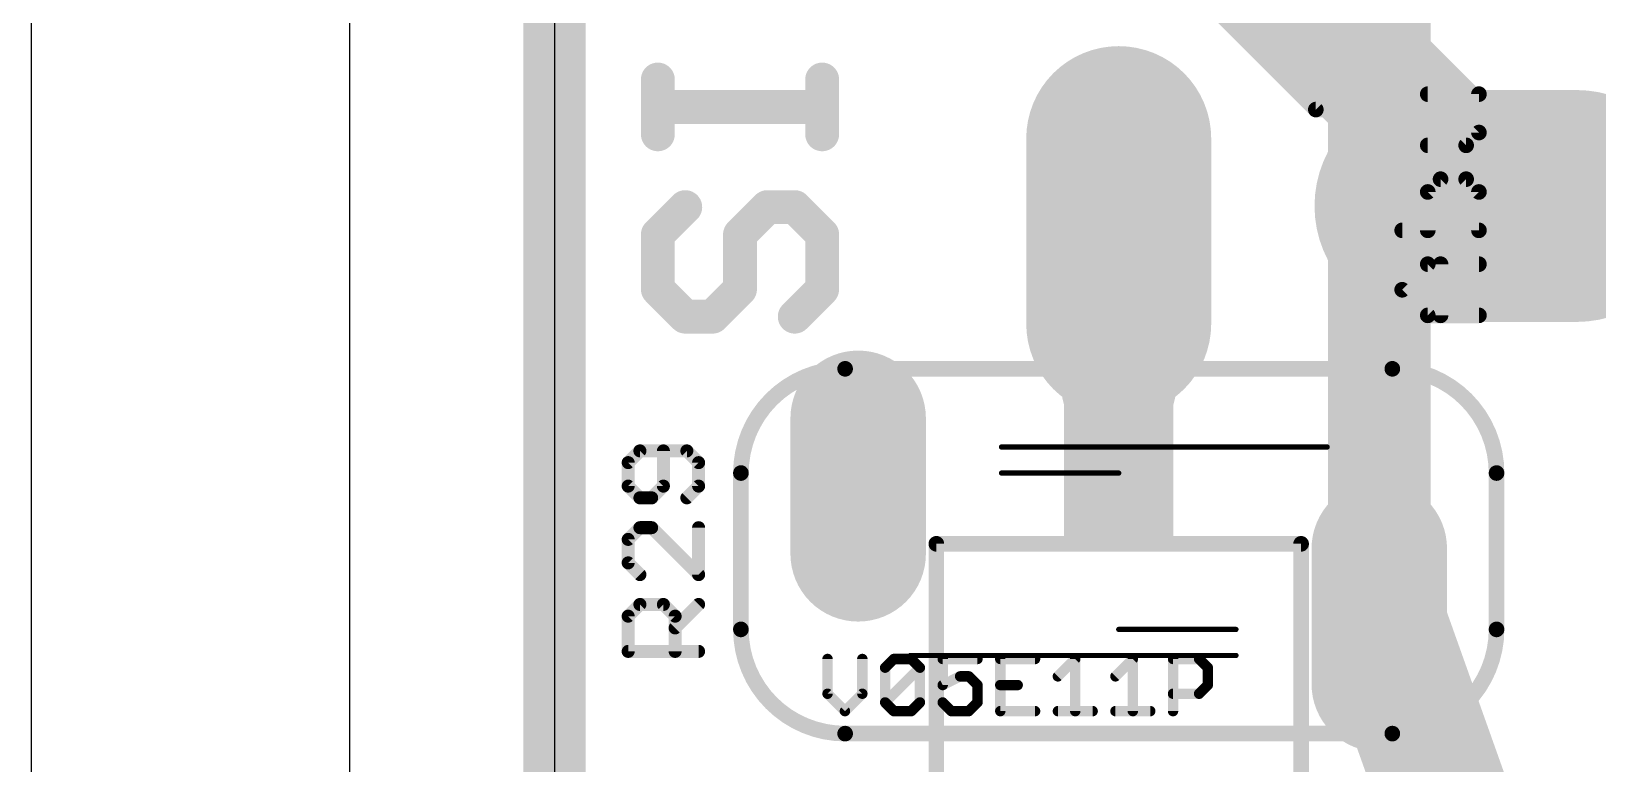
# Model space of a CAD drawing. Header units: inches. Extents: x -5 to 142, y -3 to 122.
# Drawn here: x -3.1 to 12.17, y 55.43 to 62.57 of the extents above; entities that cross this region are included whole.
import ezdxf

# ---------------------------------------------------------------- set-up
doc = ezdxf.new("R2010")
doc.units = ezdxf.units.IN
doc.header["$MEASUREMENT"] = 0
for name, color, linetype in [('1', 22, 'Continuous'), ('15', 22, 'Continuous'), ('16', 175, 'Continuous'), ('17', 82, 'Continuous'), ('2', 175, 'Continuous'), ('20', 7, 'Continuous'), ('21', 253, 'Continuous'), ('22', 253, 'Continuous'), ('25', 253, 'Continuous'), ('27', 253, 'Continuous'), ('51', 253, 'Continuous'), ('52', 253, 'Continuous')]:
    doc.layers.add(name, color=color, linetype=linetype)

# ---------------------------------------------------------------- blocks, each defined once
blk = doc.blocks.new('RECT')
blk.add_solid([(-0.5, -0.5), (0.5, -0.5), (-0.5, 0.5), (0.5, 0.5)])
blk = doc.blocks.new('LONGP100')
at = {"const_width": 1}
blk.add_lwpolyline([(-0.5, 0), (0.5, 0)], dxfattribs=at)
at = {"const_width": 0.5}
for points in [[(-0.5, 0.25, 1), (-0.5, -0.25)], [(0.5, -0.25, 1), (0.5, 0.25)]]:
    blk.add_lwpolyline(points, format="xyb", dxfattribs=at)
blk = doc.blocks.new('ROUNDP')
at = {"const_width": 0.5}
blk.add_lwpolyline([(0, -0.25, 1), (0, 0.25, 1), (0, -0.25)], format="xyb", dxfattribs=at)
blk = doc.blocks.new('RECT361696X589280R100')
at = {"const_width": 1.1303}
blk.add_lwpolyline([(0.5652, -0.7112), (0.5652, 0.7112, 0.4142), (0, 1.2764), (0, 1.2764, 0.4142), (-0.5652, 0.7112), (-0.5652, -0.7112, 0.4142), (0, -1.2764), (0, -1.2764, 0.4142)], format="xyb", close=True, dxfattribs=at)
blk.add_solid([(-0.0254, -0.7366), (0.0254, -0.7366), (-0.0254, 0.7366), (0.0254, 0.7366)])

msp = doc.modelspace()

# ---------------------------------------------------------------- linework, layer by layer
for points in [[(-3.1, -3.1), (142.1, -3.1), (142.1, 118.1), (-3.1, 118.1)], [(0, 0), (139, 0), (139, 115), (0, 115)], [(137, 106.5), (128, 106.5), (128, 85.5), (109.5, 85.5), (109.5, 80.5), (2, 80.5), (2, 34.5), (127, 34.5), (127, 9.5), (137, 9.5), (137, 34.5), (137, 80.5), (137, 85.5)]]:
    msp.add_lwpolyline(points, close=True)
at = {"layer": '1'}
for points, const_width in [([(2, 34.5), (2, 80.5)], 0.4064), ([(10.04, 56.865), (11.06, 54)], 1.27)]:
    msp.add_lwpolyline(points, dxfattribs=dict(at, const_width=const_width))
at = {"layer": '1', "const_width": 0.635}
msp.add_lwpolyline([(10.3391, 56.9715, 1), (9.7409, 56.7585)], format="xyb", dxfattribs=at)
at = {"layer": '15', "const_width": 0.6096}
msp.add_lwpolyline([(2, 80.5), (2, 34.5)], dxfattribs=at)
at = {"layer": '16'}
for points, const_width in [([(2, 34.5), (2, 80.5)], 0.4064), ([(5.8652, 66.25), (11.25, 60.8652)], 1.27), ([(11.25, 60.8652), (15.5625, 60.8652)], 1.27)]:
    msp.add_lwpolyline(points, dxfattribs=dict(at, const_width=const_width))
at = {"layer": '16', "const_width": 0.635}
for points in [[(11.25, 61.1827, 1), (11.25, 60.5477)], [(11.0255, 60.6407, 1), (11.4745, 61.0897)]]:
    msp.add_lwpolyline(points, format="xyb", dxfattribs=at)
at = {"layer": '2'}
for points, const_width in [([(2, 34.5), (2, 80.5)], 0.6096), ([(10.04, 56.865), (10.04, 67.1025)], 1)]:
    msp.add_lwpolyline(points, dxfattribs=dict(at, const_width=const_width))
at = {"layer": '2', "const_width": 0.5}
msp.add_lwpolyline([(9.79, 56.865, 1), (10.29, 56.865)], format="xyb", dxfattribs=at)
at = {"layer": '20'}
msp.add_line((2, 80.5), (2, 34.5), dxfattribs=at)
at = {"layer": '21'}
for points, const_width in [([(4.833, 59.278, 0.4142), (3.817, 58.262)], 0.1524), ([(4.833, 59.3161, 1), (4.833, 59.2399)], 0.0762), ([(4.833, 59.2399, 1), (4.833, 59.3161)], 0.0762), ([(11.183, 58.262, 0.4142), (10.167, 59.278)], 0.1524), ([(10.167, 59.3161, 1), (10.167, 59.2399)], 0.0762), ([(10.167, 59.2399, 1), (10.167, 59.3161)], 0.0762), ([(6.357, 58.5287, 1), (6.357, 58.5033)], 0.0254), ([(9.532, 58.5033, 1), (9.532, 58.5287)], 0.0254), ([(3.8551, 58.262, 1), (3.7789, 58.262)], 0.0762), ([(11.2211, 58.262, 1), (11.1449, 58.262)], 0.0762), ([(3.7789, 58.262, 1), (3.8551, 58.262)], 0.0762), ([(6.357, 58.2747, 1), (6.357, 58.2493)], 0.0254), ([(7.5, 58.2493, 1), (7.5, 58.2747)], 0.0254), ([(11.1449, 58.262, 1), (11.2211, 58.262)], 0.0762), ([(3.817, 56.738, 0.4142), (4.833, 55.722)], 0.1524), ([(3.8551, 56.738, 1), (3.7789, 56.738)], 0.0762), ([(10.167, 55.722, 0.4142), (11.183, 56.738)], 0.1524), ([(11.2211, 56.738, 1), (11.1449, 56.738)], 0.0762), ([(3.7789, 56.738, 1), (3.8551, 56.738)], 0.0762), ([(7.5, 56.7507, 1), (7.5, 56.7253)], 0.0254), ([(8.643, 56.7253, 1), (8.643, 56.7507)], 0.0254), ([(11.1449, 56.738, 1), (11.2211, 56.738)], 0.0762), ([(5.468, 56.4967, 1), (5.468, 56.4713)], 0.0254), ([(8.643, 56.4713, 1), (8.643, 56.4967)], 0.0254), ([(4.833, 55.7601, 1), (4.833, 55.6839)], 0.0762), ([(4.833, 55.6839, 1), (4.833, 55.7601)], 0.0762), ([(10.167, 55.7601, 1), (10.167, 55.6839)], 0.0762), ([(10.167, 55.6839, 1), (10.167, 55.7601)], 0.0762)]:
    msp.add_lwpolyline(points, format="xyb", dxfattribs=dict(at, const_width=const_width))
for points, const_width in [([(4.833, 59.278), (10.167, 59.278)], 0.1524), ([(9.532, 58.516), (6.357, 58.516)], 0.0508), ([(3.817, 56.738), (3.817, 58.262)], 0.1524), ([(11.183, 56.738), (11.183, 58.262)], 0.1524), ([(7.5, 58.262), (6.357, 58.262)], 0.0508), ([(8.643, 56.738), (7.5, 56.738)], 0.0508), ([(8.643, 56.484), (5.468, 56.484)], 0.0508), ([(4.833, 55.722), (10.167, 55.722)], 0.1524)]:
    msp.add_lwpolyline(points, dxfattribs=dict(at, const_width=const_width))
at = {"layer": '22', "const_width": 0.1524}
for points in [[(6.805, 64.4212), (9.4212, 61.805)], [(9.278, 57.572), (5.722, 57.572)], [(5.722, 48.428), (5.722, 57.572)], [(9.278, 57.572), (9.278, 48.428)]]:
    msp.add_lwpolyline(points, dxfattribs=at)
at = {"layer": '22', "const_width": 0.0762}
for points in [[(9.3943, 61.7781, 1), (9.4481, 61.8319)], [(5.722, 57.6101, 1), (5.722, 57.5339)], [(5.7601, 57.572, 1), (5.6839, 57.572)], [(9.3161, 57.572, 1), (9.2399, 57.572)], [(9.278, 57.5339, 1), (9.278, 57.6101)]]:
    msp.add_lwpolyline(points, format="xyb", dxfattribs=at)
at = {"layer": '25', "const_width": 0.127}
for points in [[(2.8325, 58.4779), (2.7181, 58.3635)], [(3.2901, 58.4779), (2.8325, 58.4779)], [(3.0613, 58.1347), (3.0613, 58.4779)], [(3.4045, 58.3635), (3.2901, 58.4779)], [(2.7181, 58.3635), (2.7181, 58.1347)], [(3.4045, 58.1347), (3.4045, 58.3635)], [(2.7181, 58.1347), (2.8325, 58.0203)], [(2.9469, 58.0203), (3.0613, 58.1347)], [(3.2901, 58.0203), (3.4045, 58.1347)], [(2.8325, 58.0203), (2.9469, 58.0203)], [(2.8325, 57.7295), (2.7181, 57.6151)], [(2.9469, 57.7295), (2.8325, 57.7295)], [(3.4045, 57.2719), (2.9469, 57.7295)], [(3.4045, 57.7295), (3.4045, 57.2719)], [(2.7181, 57.6151), (2.7181, 57.3863)], [(2.7181, 57.3863), (2.8325, 57.2719)], [(2.7181, 56.8667), (2.8325, 56.9811)], [(2.8325, 56.9811), (3.0613, 56.9811)], [(3.0613, 56.9811), (3.1757, 56.8667)], [(3.1757, 56.7523), (3.4045, 56.9811)], [(2.7181, 56.5235), (2.7181, 56.8667)], [(3.1757, 56.8667), (3.1757, 56.5235)], [(3.4045, 56.5235), (2.7181, 56.5235)]]:
    msp.add_lwpolyline(points, dxfattribs=at)
at = {"layer": '25', "const_width": 0.0635}
for points in [[(2.8325, 58.5097, 1), (2.8325, 58.4462)], [(2.855, 58.4555, 1), (2.8101, 58.5004)], [(3.0931, 58.4779, 1), (3.0296, 58.4779)], [(3.3126, 58.5004, 1), (3.2677, 58.4555)], [(3.2901, 58.4462, 1), (3.2901, 58.5097)], [(2.7499, 58.3635, 1), (2.6864, 58.3635)], [(2.6957, 58.386, 1), (2.7406, 58.3411)], [(3.4363, 58.3635, 1), (3.3728, 58.3635)], [(3.382, 58.3411, 1), (3.427, 58.386)], [(2.7406, 58.1572, 1), (2.6957, 58.1123)], [(3.0838, 58.1123, 1), (3.0389, 58.1572)], [(3.427, 58.1123, 1), (3.382, 58.1572)], [(2.6864, 58.1347, 1), (2.7499, 58.1347)], [(2.8325, 58.0521, 1), (2.8325, 57.9886)], [(2.8101, 57.9979, 1), (2.855, 58.0428)], [(2.9245, 58.0428, 1), (2.9694, 57.9979)], [(2.9469, 57.9886, 1), (2.9469, 58.0521)], [(3.0296, 58.1347, 1), (3.0931, 58.1347)], [(3.2677, 58.0428, 1), (3.3126, 57.9979)], [(3.3728, 58.1347, 1), (3.4363, 58.1347)], [(2.8325, 57.7613, 1), (2.8325, 57.6978)], [(2.855, 57.7071, 1), (2.8101, 57.752)], [(2.9694, 57.752, 1), (2.9245, 57.7071)], [(2.9469, 57.6978, 1), (2.9469, 57.7613)], [(3.4363, 57.7295, 1), (3.3728, 57.7295)], [(2.7499, 57.6151, 1), (2.6864, 57.6151)], [(2.6957, 57.6376, 1), (2.7406, 57.5927)], [(2.6864, 57.3863, 1), (2.7499, 57.3863)], [(2.7406, 57.4088, 1), (2.6957, 57.3639)], [(2.8101, 57.2495, 1), (2.855, 57.2944)], [(3.3728, 57.2719, 1), (3.4363, 57.2719)], [(3.382, 57.2495, 1), (3.427, 57.2944)], [(2.8325, 57.0128, 1), (2.8325, 56.9493)], [(2.855, 56.9586, 1), (2.8101, 57.0035)], [(3.0838, 57.0035, 1), (3.0389, 56.9586)], [(3.0613, 56.9493, 1), (3.0613, 57.0128)], [(3.427, 56.9586, 1), (3.382, 57.0035)], [(2.7499, 56.8667, 1), (2.6864, 56.8667)], [(2.6957, 56.8891, 1), (2.7406, 56.8442)], [(3.2075, 56.8667, 1), (3.144, 56.8667)], [(3.1533, 56.7747, 1), (3.1982, 56.7298)], [(3.1533, 56.8442, 1), (3.1982, 56.8891)], [(2.7181, 56.5553, 1), (2.7181, 56.4918)], [(2.6864, 56.5235, 1), (2.7499, 56.5235)], [(3.144, 56.5235, 1), (3.2075, 56.5235)], [(3.4045, 56.4918, 1), (3.4045, 56.5553)]]:
    msp.add_lwpolyline(points, format="xyb", dxfattribs=at)
at = {"layer": '27', "const_width": 0.1016}
for points in [[(4.6616, 56.4496), (4.6616, 56.1107)], [(5.0006, 56.1107), (5.0006, 56.4496)], [(5.2229, 56.3649), (5.3077, 56.4496)], [(5.3077, 56.4496), (5.4771, 56.4496)], [(5.4771, 56.4496), (5.5619, 56.3649)], [(6.1232, 56.4496), (5.7842, 56.4496)], [(5.7842, 56.4496), (5.7842, 56.1954)], [(6.6845, 56.4496), (6.3455, 56.4496)], [(6.3455, 56.4496), (6.3455, 55.9412)], [(6.9069, 56.2802), (7.0763, 56.4496)], [(7.0763, 56.4496), (7.0763, 55.9412)], [(7.4682, 56.2802), (7.6376, 56.4496)], [(7.6376, 56.4496), (7.6376, 55.9412)], [(8.0295, 55.9412), (8.0295, 56.4496)], [(8.0295, 56.4496), (8.2837, 56.4496)], [(8.2837, 56.4496), (8.3684, 56.3649)], [(5.2229, 56.0259), (5.2229, 56.3649)], [(5.2229, 56.0259), (5.5619, 56.3649)], [(5.5619, 56.3649), (5.5619, 56.0259)], [(8.3684, 56.3649), (8.3684, 56.1954)], [(5.7842, 56.1954), (5.9537, 56.2802)], [(5.9537, 56.2802), (6.0385, 56.2802)], [(6.0385, 56.2802), (6.1232, 56.1954)], [(6.1232, 56.1954), (6.1232, 56.0259)], [(6.3455, 56.1954), (6.515, 56.1954)], [(8.3684, 56.1954), (8.2837, 56.1107)], [(4.6616, 56.1107), (4.8311, 55.9412)], [(4.8311, 55.9412), (5.0006, 56.1107)], [(5.3077, 55.9412), (5.2229, 56.0259)], [(5.5619, 56.0259), (5.4771, 55.9412)], [(5.869, 55.9412), (5.7842, 56.0259)], [(6.1232, 56.0259), (6.0385, 55.9412)], [(8.2837, 56.1107), (8.0295, 56.1107)], [(5.4771, 55.9412), (5.3077, 55.9412)], [(6.0385, 55.9412), (5.869, 55.9412)], [(6.3455, 55.9412), (6.6845, 55.9412)], [(6.9069, 55.9412), (7.2458, 55.9412)], [(7.4682, 55.9412), (7.8071, 55.9412)]]:
    msp.add_lwpolyline(points, dxfattribs=at)
at = {"layer": '27', "const_width": 0.0508}
for points in [[(4.687, 56.4496, 1), (4.6362, 56.4496)], [(5.026, 56.4496, 1), (4.9752, 56.4496)], [(5.3077, 56.475, 1), (5.3077, 56.4242)], [(5.3256, 56.4317, 1), (5.2897, 56.4676)], [(5.4951, 56.4676, 1), (5.4592, 56.4317)], [(5.4771, 56.4242, 1), (5.4771, 56.475)], [(5.7842, 56.475, 1), (5.7842, 56.4242)], [(5.8096, 56.4496, 1), (5.7588, 56.4496)], [(6.1232, 56.4242, 1), (6.1232, 56.475)], [(6.3455, 56.475, 1), (6.3455, 56.4242)], [(6.3709, 56.4496, 1), (6.3201, 56.4496)], [(6.6845, 56.4242, 1), (6.6845, 56.475)], [(7.1017, 56.4496, 1), (7.0509, 56.4496)], [(7.0943, 56.4317, 1), (7.0584, 56.4676)], [(7.663, 56.4496, 1), (7.6122, 56.4496)], [(7.6556, 56.4317, 1), (7.6197, 56.4676)], [(8.0549, 56.4496, 1), (8.0041, 56.4496)], [(8.0295, 56.475, 1), (8.0295, 56.4242)], [(8.3017, 56.4676, 1), (8.2657, 56.4317)], [(8.2837, 56.4242, 1), (8.2837, 56.475)], [(5.2483, 56.3649, 1), (5.1975, 56.3649)], [(5.205, 56.3829, 1), (5.2409, 56.3469)], [(5.5873, 56.3649, 1), (5.5365, 56.3649)], [(5.5798, 56.3469, 1), (5.5439, 56.3829)], [(5.5439, 56.3469, 1), (5.5798, 56.3829)], [(8.3938, 56.3649, 1), (8.343, 56.3649)], [(8.3505, 56.3469, 1), (8.3864, 56.3829)], [(5.7588, 56.1954, 1), (5.8096, 56.1954)], [(5.7729, 56.2181, 1), (5.7956, 56.1727)], [(5.9537, 56.3056, 1), (5.9537, 56.2548)], [(5.9651, 56.2574, 1), (5.9424, 56.3029)], [(6.0564, 56.2981, 1), (6.0205, 56.2622)], [(6.0385, 56.2548, 1), (6.0385, 56.3056)], [(6.1486, 56.1954, 1), (6.0978, 56.1954)], [(6.1052, 56.1775, 1), (6.1412, 56.2134)], [(6.3455, 56.2208, 1), (6.3455, 56.17)], [(6.515, 56.17, 1), (6.515, 56.2208)], [(6.8889, 56.2981, 1), (6.9248, 56.2622)], [(7.4502, 56.2981, 1), (7.4861, 56.2622)], [(8.343, 56.1954, 1), (8.3938, 56.1954)], [(8.3864, 56.1775, 1), (8.3505, 56.2134)], [(4.6362, 56.1107, 1), (4.687, 56.1107)], [(4.6796, 56.1286, 1), (4.6437, 56.0927)], [(4.9752, 56.1107, 1), (5.026, 56.1107)], [(5.0185, 56.0927, 1), (4.9826, 56.1286)], [(5.1975, 56.0259, 1), (5.2483, 56.0259)], [(5.2409, 56.0439, 1), (5.205, 56.008)], [(5.205, 56.0439, 1), (5.2409, 56.008)], [(5.5365, 56.0259, 1), (5.5873, 56.0259)], [(5.5798, 56.008, 1), (5.5439, 56.0439)], [(5.8022, 56.0439, 1), (5.7663, 56.008)], [(6.0978, 56.0259, 1), (6.1486, 56.0259)], [(6.1412, 56.008, 1), (6.1052, 56.0439)], [(8.0295, 56.1361, 1), (8.0295, 56.0853)], [(8.2657, 56.1286, 1), (8.3017, 56.0927)], [(8.2837, 56.0853, 1), (8.2837, 56.1361)], [(4.8131, 55.9592, 1), (4.8491, 55.9232)], [(4.8131, 55.9232, 1), (4.8491, 55.9592)], [(5.3077, 55.9666, 1), (5.3077, 55.9158)], [(5.2897, 55.9232, 1), (5.3256, 55.9592)], [(5.4592, 55.9592, 1), (5.4951, 55.9232)], [(5.4771, 55.9158, 1), (5.4771, 55.9666)], [(5.869, 55.9666, 1), (5.869, 55.9158)], [(5.851, 55.9232, 1), (5.8869, 55.9592)], [(6.0205, 55.9592, 1), (6.0564, 55.9232)], [(6.0385, 55.9158, 1), (6.0385, 55.9666)], [(6.3455, 55.9666, 1), (6.3455, 55.9158)], [(6.3201, 55.9412, 1), (6.3709, 55.9412)], [(6.6845, 55.9158, 1), (6.6845, 55.9666)], [(6.9069, 55.9666, 1), (6.9069, 55.9158)], [(7.0509, 55.9412, 1), (7.1017, 55.9412)], [(7.2458, 55.9158, 1), (7.2458, 55.9666)], [(7.4682, 55.9666, 1), (7.4682, 55.9158)], [(7.6122, 55.9412, 1), (7.663, 55.9412)], [(7.8071, 55.9158, 1), (7.8071, 55.9666)], [(8.0041, 55.9412, 1), (8.0549, 55.9412)]]:
    msp.add_lwpolyline(points, format="xyb", dxfattribs=at)
at = {"layer": '51'}
for points, const_width in [([(3.0075, 61.5639), (3.0075, 62.0978)], 0.3302), ([(4.6091, 61.5639), (4.6091, 62.0978)], 0.3302), ([(4.6091, 61.8309), (3.0075, 61.8309)], 0.3302), ([(11.0113, 61.9553), (10.5125, 61.9553)], 0.1524), ([(11.0113, 61.5812), (11.0113, 61.9553)], 0.1524), ([(10.8866, 61.4565), (11.0113, 61.5812)], 0.1524), ([(10.5125, 61.4565), (10.8866, 61.4565)], 0.1524), ([(10.6372, 61.1266), (10.5125, 61.0019)], 0.1524), ([(10.5125, 61.0019), (10.5125, 60.6278)], 0.1524), ([(10.8866, 61.1266), (10.6372, 61.1266)], 0.1524), ([(11.0113, 61.0019), (10.8866, 61.1266)], 0.1524), ([(11.0113, 60.6278), (11.0113, 61.0019)], 0.1524), ([(3.2744, 60.8542), (3.0075, 60.5872)], 0.3302), ([(3.8083, 60.5872), (4.0752, 60.8542)], 0.3302), ([(4.0752, 60.8542), (4.3421, 60.8542)], 0.3302), ([(4.3421, 60.8542), (4.6091, 60.5872)], 0.3302), ([(3.0075, 60.5872), (3.0075, 60.0534)], 0.3302), ([(3.8083, 60.0534), (3.8083, 60.5872)], 0.3302), ([(4.6091, 60.5872), (4.6091, 60.0534)], 0.3302), ([(10.2631, 60.6278), (11.0113, 60.6278)], 0.1524), ([(10.2631, 60.0485), (10.5125, 60.2979)], 0.1524), ([(10.5125, 60.2979), (11.0113, 60.2979)], 0.1524), ([(10.6372, 59.7991), (10.6372, 60.2979)], 0.1524), ([(3.0075, 60.0534), (3.2744, 59.7864)], 0.3302), ([(3.5413, 59.7864), (3.8083, 60.0534)], 0.3302), ([(4.6091, 60.0534), (4.3421, 59.7864)], 0.3302), ([(10.5125, 59.7991), (10.2631, 60.0485)], 0.1524), ([(3.2744, 59.7864), (3.5413, 59.7864)], 0.3302), ([(11.0113, 59.7991), (10.5125, 59.7991)], 0.1524)]:
    msp.add_lwpolyline(points, dxfattribs=dict(at, const_width=const_width))
for points, const_width in [([(3.09, 62.0978, 1), (2.9249, 62.0978)], 0.1651), ([(4.6916, 62.0978, 1), (4.5265, 62.0978)], 0.1651), ([(3.0075, 61.9134, 1), (3.0075, 61.7483)], 0.1651), ([(4.6091, 61.7483, 1), (4.6091, 61.9134)], 0.1651), ([(10.5125, 61.9934, 1), (10.5125, 61.9172)], 0.0762), ([(11.0494, 61.9553, 1), (10.9732, 61.9553)], 0.0762), ([(11.0113, 61.9172, 1), (11.0113, 61.9934)], 0.0762), ([(2.9249, 61.5639, 1), (3.09, 61.5639)], 0.1651), ([(4.5265, 61.5639, 1), (4.6916, 61.5639)], 0.1651), ([(10.9732, 61.5812, 1), (11.0494, 61.5812)], 0.0762), ([(11.0382, 61.5543, 1), (10.9844, 61.6081)], 0.0762), ([(10.5125, 61.4946, 1), (10.5125, 61.4184)], 0.0762), ([(10.8597, 61.4834, 1), (10.9135, 61.4296)], 0.0762), ([(10.8866, 61.4184, 1), (10.8866, 61.4946)], 0.0762), ([(10.5506, 61.0019, 1), (10.4744, 61.0019)], 0.0762), ([(10.6372, 61.1647, 1), (10.6372, 61.0885)], 0.0762), ([(10.6641, 61.0997, 1), (10.6102, 61.1536)], 0.0762), ([(10.9135, 61.1536, 1), (10.8597, 61.0997)], 0.0762), ([(10.8866, 61.0885, 1), (10.8866, 61.1647)], 0.0762), ([(11.0494, 61.0019, 1), (10.9732, 61.0019)], 0.0762), ([(3.3328, 60.7958, 1), (3.216, 60.9125)], 0.1651), ([(4.0752, 60.9367, 1), (4.0752, 60.7716)], 0.1651), ([(4.1336, 60.7958, 1), (4.0168, 60.9125)], 0.1651), ([(4.4005, 60.9125, 1), (4.2838, 60.7958)], 0.1651), ([(4.3421, 60.7716, 1), (4.3421, 60.9367)], 0.1651), ([(10.4855, 61.0289, 1), (10.5394, 60.975)], 0.0762), ([(10.9844, 60.975, 1), (11.0382, 61.0289)], 0.0762), ([(3.09, 60.5872, 1), (2.9249, 60.5872)], 0.1651), ([(2.9491, 60.6456, 1), (3.0659, 60.5289)], 0.1651), ([(3.8908, 60.5872, 1), (3.7257, 60.5872)], 0.1651), ([(3.7499, 60.6456, 1), (3.8666, 60.5289)], 0.1651), ([(4.6916, 60.5872, 1), (4.5265, 60.5872)], 0.1651), ([(4.5507, 60.5289, 1), (4.6674, 60.6456)], 0.1651), ([(10.2631, 60.6659, 1), (10.2631, 60.5897)], 0.0762), ([(10.4744, 60.6278, 1), (10.5506, 60.6278)], 0.0762), ([(10.9732, 60.6278, 1), (11.0494, 60.6278)], 0.0762), ([(11.0113, 60.5897, 1), (11.0113, 60.6659)], 0.0762), ([(10.5125, 60.336, 1), (10.5125, 60.2598)], 0.0762), ([(10.5394, 60.271, 1), (10.4855, 60.3249)], 0.0762), ([(10.6753, 60.2979, 1), (10.5991, 60.2979)], 0.0762), ([(11.0113, 60.2598, 1), (11.0113, 60.336)], 0.0762), ([(3.0659, 60.1117, 1), (2.9491, 59.995)], 0.1651), ([(3.8666, 59.995, 1), (3.7499, 60.1117)], 0.1651), ([(4.6674, 59.995, 1), (4.5507, 60.1117)], 0.1651), ([(2.9249, 60.0534, 1), (3.09, 60.0534)], 0.1651), ([(3.7257, 60.0534, 1), (3.8908, 60.0534)], 0.1651), ([(4.5265, 60.0534, 1), (4.6916, 60.0534)], 0.1651), ([(10.29, 60.0754, 1), (10.2361, 60.0216)], 0.0762), ([(10.2361, 60.0754, 1), (10.29, 60.0216)], 0.0762), ([(3.2744, 59.869, 1), (3.2744, 59.7039)], 0.1651), ([(3.216, 59.7281, 1), (3.3328, 59.8448)], 0.1651), ([(3.483, 59.8448, 1), (3.5997, 59.7281)], 0.1651), ([(3.5413, 59.7039, 1), (3.5413, 59.869)], 0.1651), ([(4.2838, 59.8448, 1), (4.4005, 59.7281)], 0.1651), ([(10.5125, 59.8372, 1), (10.5125, 59.761)], 0.0762), ([(10.4855, 59.7721, 1), (10.5394, 59.826)], 0.0762), ([(11.0113, 59.761, 1), (11.0113, 59.8372)], 0.0762), ([(10.5991, 59.7991, 1), (10.6753, 59.7991)], 0.0762)]:
    msp.add_lwpolyline(points, format="xyb", dxfattribs=dict(at, const_width=const_width))
at = {"layer": '52'}
for points, const_width in [([(6.805, 64.4212), (9.4212, 61.805)], 0.1524), ([(9.4212, 61.805), (13.0788, 61.805)], 0.1524), ([(7.5, 60.62), (7.5, 59.096)], 1.1176)]:
    msp.add_lwpolyline(points, dxfattribs=dict(at, const_width=const_width))
for points, const_width in [([(9.4212, 61.8431, 1), (9.4212, 61.7669)], 0.0762), ([(9.3943, 61.7781, 1), (9.4481, 61.8319)], 0.0762), ([(7.7794, 60.62, 1), (7.2206, 60.62)], 0.5588), ([(7.2206, 59.096, 1), (7.7794, 59.096)], 0.5588)]:
    msp.add_lwpolyline(points, format="xyb", dxfattribs=dict(at, const_width=const_width))

# ---------------------------------------------------------------- block references
at = {"layer": '16', "rotation": 90}
msp.add_blockref('RECT361696X589280R100', (11.25, 60.8652), dxfattribs=at)
at = {"layer": '17', "rotation": 90}
for name, p, xscale, yscale in [('LONGP100', (7.5, 60.62), 1.8034, 1.8034), ('LONGP100', (7.5, 60.62), 1.8034, 1.8034), ('ROUNDP', (7.5, 60.62), 1.8034, 1.8034), ('ROUNDP', (7.5, 60.62), 1.8034, 1.8034), ('LONGP100', (4.96, 58.135), 1.3208, 1.3208), ('LONGP100', (4.96, 58.135), 1.3208, 1.3208), ('ROUNDP', (4.96, 58.135), 1.3208, 1.3208), ('ROUNDP', (4.96, 58.135), 1.3208, 1.3208), ('LONGP100', (10.04, 56.865), 1.3208, 1.3208), ('LONGP100', (10.04, 56.865), 1.3208, 1.3208), ('ROUNDP', (10.04, 56.865), 1.3208, 1.3208), ('ROUNDP', (10.04, 56.865), 1.3208, 1.3208)]:
    msp.add_blockref(name, p, dxfattribs=dict(at, xscale=xscale, yscale=yscale))
at = {"layer": '22', "xscale": 1.3716, "yscale": 1.0668, "rotation": 90}
msp.add_blockref('RECT', (7.5, 58.2578), dxfattribs=at)

doc.saveas('drawing.dxf')
